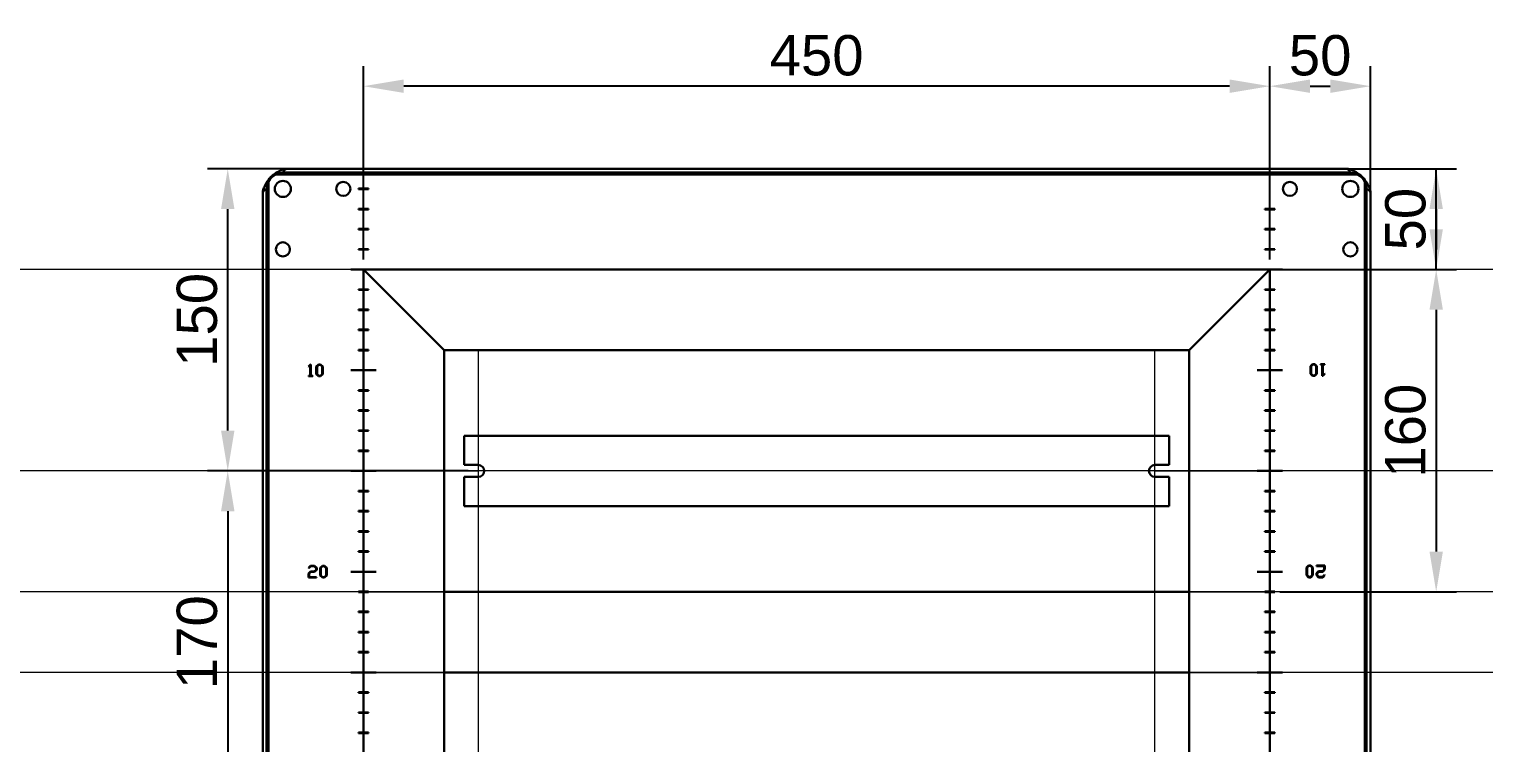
# Model space of a CAD drawing. Header units: millimetres. Extents: x 0 to 53000, y -591 to 24400.
# Drawn here: x 14228 to 14950, y 2887 to 3241 of the extents above; entities that cross this region are included whole.
import ezdxf

# ---------------------------------------------------------------- set-up
doc = ezdxf.new("R2010")
doc.units = ezdxf.units.MM
doc.layers.add('КК перф 40х60', color=6, linetype='Continuous', lineweight=30)
doc.layers.add('Основная', color=7, linetype='Continuous', lineweight=30)
doc.layers.add('Привязки', color=2, linetype='Continuous', lineweight=0, plot=False, transparency=0.8)
doc.layers.add('размеры', color=3, linetype='Continuous')
doc.styles.get("Standard").update_dxf_attribs({"font": 'arial.ttf'})
doc.dimstyles.new('ISO2', dxfattribs={"dimtxt": 20, "dimasz": 20, "dimexe": 10, "dimexo": 5, "dimgap": 5, "dimtad": 1, "dimdec": 4, "dimdsep": 46, "dimlunit": 6, "dimtxsty": 'Standard', "dimcen": 20, "dimadec": 0, "dimazin": 0, "dimtfac": 1, "dimtdec": 4, "dimtmove": 0, "dimatfit": 3, "dimfxl": 1, "dimtolj": 1, "dimtzin": 0, "dimarcsym": 0})

# ---------------------------------------------------------------- blocks, each defined once
blk = doc.blocks.new('*D424')
at = {"layer": 'Defpoints', "color": 0, "transparency": 16777216}
for p in [(14843.55, 3171.85), (14926.18, 3171.85), (14843.55, 3121.85)]:
    blk.add_point(p, dxfattribs=at)
at = {"layer": 'размеры', "color": 0, "lineweight": -2, "transparency": 16777216}
for p, q in [((14848.55, 3171.85), (14936.18, 3171.85)), ((14926.18, 3121.85), (14926.18, 3171.85)), ((14926.18, 3141.85), (14926.18, 3161.85)), ((14926.18, 3151.85), (14926.18, 3131.85)), ((14848.55, 3121.85), (14936.18, 3121.85))]:
    blk.add_line(p, q, dxfattribs=at)
at = {"layer": 'размеры', "color": 0, "transparency": 16777216}
for points in [[(14922.84, 3151.85), (14929.51, 3151.85), (14926.18, 3171.85)], [(14922.84, 3141.85), (14929.51, 3141.85), (14926.18, 3121.85)]]:
    blk.add_solid(points, dxfattribs=at)
at = {"layer": 'размеры', "color": 0, "transparency": 16777216, "insert": (14910.97, 3146.85), "char_height": 20, "attachment_point": 5, "rotation": 90}
blk.add_mtext('\\A1;50', dxfattribs=at)
blk = doc.blocks.new('*D425')
at = {"layer": 'Defpoints', "color": 0, "transparency": 16777216}
for p in [(14393.55, 3212.85), (14393.55, 3121.85), (14843.55, 3121.85)]:
    blk.add_point(p, dxfattribs=at)
at = {"layer": 'размеры', "color": 0, "lineweight": -2, "transparency": 16777216}
for p, q in [((14393.55, 3126.85), (14393.55, 3222.85)), ((14843.55, 3126.85), (14843.55, 3222.85)), ((14823.55, 3212.85), (14413.55, 3212.85))]:
    blk.add_line(p, q, dxfattribs=at)
at = {"layer": 'размеры', "color": 0, "transparency": 16777216}
for points in [[(14413.55, 3216.18), (14413.55, 3209.52), (14393.55, 3212.85)], [(14823.55, 3216.18), (14823.55, 3209.52), (14843.55, 3212.85)]]:
    blk.add_solid(points, dxfattribs=at)
at = {"layer": 'размеры', "color": 0, "transparency": 16777216, "insert": (14618.55, 3228.06), "char_height": 20, "attachment_point": 5, "rotation": 0}
blk.add_mtext('\\A1;450', dxfattribs=at)
blk = doc.blocks.new('*D426')
at = {"layer": 'Defpoints', "color": 0, "transparency": 16777216}
for p in [(14893.55, 3212.85), (14843.55, 3121.85), (14893.55, 3121.85)]:
    blk.add_point(p, dxfattribs=at)
at = {"layer": 'размеры', "color": 0, "lineweight": -2, "transparency": 16777216}
for p, q in [((14843.55, 3126.85), (14843.55, 3222.85)), ((14893.55, 3126.85), (14893.55, 3222.85)), ((14863.55, 3212.85), (14873.55, 3212.85))]:
    blk.add_line(p, q, dxfattribs=at)
at = {"layer": 'размеры', "color": 0, "transparency": 16777216}
for points in [[(14863.55, 3216.18), (14863.55, 3209.52), (14843.55, 3212.85)], [(14873.55, 3216.18), (14873.55, 3209.52), (14893.55, 3212.85)]]:
    blk.add_solid(points, dxfattribs=at)
at = {"layer": 'размеры', "color": 0, "transparency": 16777216, "insert": (14868.55, 3228.06), "char_height": 20, "attachment_point": 5}
blk.add_mtext('\\A1;50', dxfattribs=at)
blk = doc.blocks.new('*D427')
at = {"layer": 'Defpoints', "color": 0, "transparency": 16777216}
for p in [(14326.18, 3171.85), (14450.55, 3171.85), (14450.55, 3021.85)]:
    blk.add_point(p, dxfattribs=at)
at = {"layer": 'размеры', "color": 0, "lineweight": -2, "transparency": 16777216}
for p, q in [((14445.55, 3171.85), (14316.18, 3171.85)), ((14326.18, 3041.85), (14326.18, 3151.85)), ((14445.55, 3021.85), (14316.18, 3021.85))]:
    blk.add_line(p, q, dxfattribs=at)
at = {"layer": 'размеры', "color": 0, "transparency": 16777216}
for points in [[(14322.84, 3151.85), (14329.51, 3151.85), (14326.18, 3171.85)], [(14322.84, 3041.85), (14329.51, 3041.85), (14326.18, 3021.85)]]:
    blk.add_solid(points, dxfattribs=at)
at = {"layer": 'размеры', "color": 0, "transparency": 16777216, "insert": (14310.97, 3096.85), "char_height": 20, "attachment_point": 5, "rotation": 90}
blk.add_mtext('\\A1;150', dxfattribs=at)
blk = doc.blocks.new('*D428')
at = {"layer": 'Defpoints', "color": 0, "transparency": 16777216}
for p in [(14450.55, 3021.85), (14326.18, 2851.85), (14450.55, 2851.85)]:
    blk.add_point(p, dxfattribs=at)
at = {"layer": 'размеры', "color": 0, "lineweight": -2, "transparency": 16777216}
for p, q in [((14445.55, 3021.85), (14316.18, 3021.85)), ((14326.18, 3001.85), (14326.18, 2871.85)), ((14445.55, 2851.85), (14316.18, 2851.85))]:
    blk.add_line(p, q, dxfattribs=at)
at = {"layer": 'размеры', "color": 0, "transparency": 16777216}
for points in [[(14322.84, 3001.85), (14329.51, 3001.85), (14326.18, 3021.85)], [(14322.84, 2871.85), (14329.51, 2871.85), (14326.18, 2851.85)]]:
    blk.add_solid(points, dxfattribs=at)
at = {"layer": 'размеры', "color": 0, "transparency": 16777216, "insert": (14310.97, 2936.85), "char_height": 20, "attachment_point": 5, "rotation": 90}
blk.add_mtext('\\A1;170', dxfattribs=at)
blk = doc.blocks.new('*D430')
at = {"layer": 'Defpoints', "color": 0, "transparency": 16777216}
for p in [(14843.55, 3121.85), (14843.55, 2961.85), (14926.18, 2961.85)]:
    blk.add_point(p, dxfattribs=at)
at = {"layer": 'размеры', "color": 0, "lineweight": -2, "transparency": 16777216}
for p, q in [((14848.55, 3121.85), (14936.18, 3121.85)), ((14926.18, 3101.85), (14926.18, 2981.85)), ((14848.55, 2961.85), (14936.18, 2961.85))]:
    blk.add_line(p, q, dxfattribs=at)
at = {"layer": 'размеры', "color": 0, "transparency": 16777216}
for points in [[(14922.84, 3101.85), (14929.51, 3101.85), (14926.18, 3121.85)], [(14922.84, 2981.85), (14929.51, 2981.85), (14926.18, 2961.85)]]:
    blk.add_solid(points, dxfattribs=at)
at = {"layer": 'размеры', "color": 0, "transparency": 16777216, "insert": (14910.97, 3041.85), "char_height": 20, "attachment_point": 5, "rotation": 90}
blk.add_mtext('\\A1;160', dxfattribs=at)

msp = doc.modelspace()

# ---------------------------------------------------------------- linework, layer by layer
at = {"layer": 'КК перф 40х60'}
for p, q in [((14393.54714, 3121.84891), (14843.54715, 3121.84891)), ((14433.54715, 3081.84891), (14393.54714, 3121.84891)), ((14393.54715, 2471.8489), (14393.54715, 3121.84891)), ((14803.54715, 3081.84891), (14843.54715, 3121.84891)), ((14843.54715, 3121.84891), (14843.54715, 2471.8489)), ((14803.54715, 3081.84891), (14433.54715, 3081.84891)), ((14433.54715, 3081.84891), (14433.54715, 2511.8489)), ((14433.54715, 3081.84891), (14433.54715, 2891.84891)), ((14803.54715, 2511.84891), (14803.54715, 3081.84891)), ((14433.51416, 2961.8489), (14803.51416, 2961.8489)), ((14433.51416, 2921.8489), (14803.51416, 2921.8489))]:
    msp.add_line(p, q, dxfattribs=at)
at = {"layer": 'Основная', "linetype": 'Continuous'}
for p, q in [((14881.76082, 3171.8489), (14355.33349, 3171.8489)), ((14881.76082, 3171.8489), (14355.33349, 3171.8489)), ((14881.44715, 3171.8489), (14355.64716, 3171.8489)), ((14881.44715, 3171.8489), (14355.64716, 3171.8489)), ((14346.34716, 2427.52753), (14346.34716, 3166.17028)), ((14346.34716, 2427.52753), (14346.34716, 3166.17028)), ((14349.2258, 3169.04892), (14887.8685, 3169.04892)), ((14349.2258, 3169.04892), (14887.8685, 3169.04892)), ((14883.6842, 3169.94892), (14353.4101, 3169.94892)), ((14883.6842, 3169.94892), (14353.4101, 3169.94892)), ((14890.74714, 3166.17028), (14890.74714, 2427.52753)), ((14890.74714, 3166.17028), (14890.74714, 2427.52753)), ((14343.54714, 3160.06256), (14343.54714, 2433.63525)), ((14343.54714, 3160.06256), (14343.54714, 2433.63525)), ((14343.54714, 3159.74889), (14343.54714, 2433.94892)), ((14343.54714, 3159.74889), (14343.54714, 2433.94892)), ((14345.44716, 3161.98598), (14345.44716, 2431.71183)), ((14345.44716, 3161.98598), (14345.44716, 2431.71183)), ((14396.04715, 3161.99891), (14391.04714, 3161.99891)), ((14391.04714, 3161.99891), (14391.04714, 3161.69892)), ((14391.04714, 3161.69892), (14396.04715, 3161.69892)), ((14396.04715, 3161.69892), (14396.04715, 3161.99891)), ((14891.64714, 2431.71183), (14891.64714, 3161.98598)), ((14891.64714, 2431.71183), (14891.64714, 3161.98598)), ((14893.54716, 2433.63525), (14893.54716, 3160.06256)), ((14893.54716, 2433.63525), (14893.54716, 3160.06256)), ((14893.54716, 2433.94892), (14893.54716, 3159.74889)), ((14893.54716, 2433.94892), (14893.54716, 3159.74889)), ((14396.04715, 3151.99892), (14391.04714, 3151.99892)), ((14391.04714, 3151.99892), (14391.04714, 3151.6989)), ((14391.04714, 3151.6989), (14396.04715, 3151.6989)), ((14396.04715, 3151.6989), (14396.04715, 3151.99892)), ((14841.04715, 3151.99892), (14841.04715, 3151.6989)), ((14846.04716, 3151.99892), (14841.04715, 3151.99892)), ((14841.04715, 3151.6989), (14846.04716, 3151.6989)), ((14846.04716, 3151.6989), (14846.04716, 3151.99892)), ((14396.04715, 3141.9989), (14391.04714, 3141.9989)), ((14391.04714, 3141.9989), (14391.04714, 3141.69891)), ((14391.04714, 3141.69891), (14396.04715, 3141.69891)), ((14396.04715, 3141.69891), (14396.04715, 3141.9989)), ((14841.04715, 3141.9989), (14841.04715, 3141.69891)), ((14846.04716, 3141.9989), (14841.04715, 3141.9989)), ((14841.04715, 3141.69891), (14846.04716, 3141.69891)), ((14846.04716, 3141.69891), (14846.04716, 3141.9989)), ((14396.04715, 3131.99891), (14391.04714, 3131.99891)), ((14391.04714, 3131.99891), (14391.04714, 3131.69892)), ((14391.04714, 3131.69892), (14396.04715, 3131.69892)), ((14396.04715, 3131.69892), (14396.04715, 3131.99891)), ((14846.04716, 3131.99891), (14841.04715, 3131.99891)), ((14841.04715, 3131.99891), (14841.04715, 3131.69892)), ((14841.04715, 3131.69892), (14846.04716, 3131.69892)), ((14846.04716, 3131.69892), (14846.04716, 3131.99891)), ((14396.04715, 3111.9989), (14391.04714, 3111.9989)), ((14391.04714, 3111.9989), (14391.04714, 3111.69891)), ((14391.04714, 3111.69891), (14396.04715, 3111.69891)), ((14396.04715, 3111.69891), (14396.04715, 3111.9989)), ((14841.04715, 3111.9989), (14841.04715, 3111.69891)), ((14846.04716, 3111.9989), (14841.04715, 3111.9989)), ((14841.04715, 3111.69891), (14846.04716, 3111.69891)), ((14846.04716, 3111.69891), (14846.04716, 3111.9989)), ((14391.04714, 3101.99891), (14391.04714, 3101.69892)), ((14396.04715, 3101.99891), (14391.04714, 3101.99891)), ((14391.04714, 3101.69892), (14396.04715, 3101.69892)), ((14396.04715, 3101.69892), (14396.04715, 3101.99891)), ((14846.04716, 3101.99891), (14841.04715, 3101.99891)), ((14841.04715, 3101.99891), (14841.04715, 3101.69892)), ((14841.04715, 3101.69892), (14846.04716, 3101.69892)), ((14846.04716, 3101.69892), (14846.04716, 3101.99891)), ((14391.04714, 3091.99892), (14391.04714, 3091.6989)), ((14396.04715, 3091.99892), (14391.04714, 3091.99892)), ((14391.04714, 3091.6989), (14396.04715, 3091.6989)), ((14396.04715, 3091.6989), (14396.04715, 3091.99892)), ((14846.04716, 3091.99892), (14841.04715, 3091.99892)), ((14841.04715, 3091.99892), (14841.04715, 3091.6989)), ((14841.04715, 3091.6989), (14846.04716, 3091.6989)), ((14846.04716, 3091.6989), (14846.04716, 3091.99892)), ((14396.04715, 3081.9989), (14391.04714, 3081.9989)), ((14391.04714, 3081.9989), (14391.04714, 3081.69891)), ((14391.04714, 3081.69891), (14396.04715, 3081.69891)), ((14396.04715, 3081.69891), (14396.04715, 3081.9989)), ((14841.04715, 3081.9989), (14841.04715, 3081.69891)), ((14846.04716, 3081.9989), (14841.04715, 3081.9989)), ((14841.04715, 3081.69891), (14846.04716, 3081.69891)), ((14846.04716, 3081.69891), (14846.04716, 3081.9989)), ((14367.2228, 3074.76391), (14366.20382, 3073.73206)), ((14366.20382, 3073.73206), (14366.39921, 3073.56475)), ((14366.39921, 3073.56475), (14367.14209, 3074.40357)), ((14367.14209, 3074.40357), (14367.14209, 3069.12149)), ((14367.49072, 3074.76391), (14367.2228, 3074.76391)), ((14367.49072, 3069.12149), (14367.49072, 3074.76391)), ((14371.1946, 3074.76391), (14370.15691, 3073.73906)), ((14370.15691, 3073.73906), (14370.15691, 3069.86789)), ((14370.15691, 3069.86789), (14371.19226, 3068.84892)), ((14370.50904, 3073.65368), (14371.35487, 3074.50302)), ((14370.50904, 3069.90884), (14370.50904, 3073.65368)), ((14371.35371, 3069.06415), (14370.50904, 3069.90884)), ((14372.30484, 3074.76391), (14371.1946, 3074.76391)), ((14371.35487, 3074.50302), (14372.14456, 3074.50302)), ((14372.14456, 3074.50302), (14373.01263, 3073.63028)), ((14373.01263, 3069.93223), (14372.14572, 3069.06415)), ((14373.36593, 3073.71451), (14372.30484, 3074.76391)), ((14372.306, 3068.84892), (14373.36593, 3069.89129)), ((14373.01263, 3073.63028), (14373.01263, 3069.93223)), ((14373.36593, 3069.89129), (14373.36593, 3073.71451)), ((14864.7883, 3074.90174), (14863.72837, 3073.85938)), ((14863.72837, 3073.85938), (14863.72837, 3070.03615)), ((14863.72837, 3070.03615), (14864.78947, 3068.98676)), ((14864.08168, 3073.81843), (14864.94858, 3074.68648)), ((14864.08168, 3070.12038), (14864.08168, 3073.81843)), ((14864.94974, 3069.24764), (14864.08168, 3070.12038)), ((14865.90205, 3074.90174), (14864.7883, 3074.90174)), ((14864.94858, 3074.68648), (14865.74059, 3074.68648)), ((14866.58526, 3070.09698), (14865.73943, 3069.24764)), ((14865.74059, 3074.68648), (14866.58526, 3073.84182)), ((14865.89971, 3068.98676), (14866.93739, 3070.0116)), ((14866.93739, 3073.88277), (14865.90205, 3074.90174)), ((14866.58526, 3073.84182), (14866.58526, 3070.09698)), ((14866.93739, 3070.0116), (14866.93739, 3073.88277)), ((14868.71214, 3074.90174), (14868.71214, 3074.62917)), ((14870.84369, 3074.90174), (14868.71214, 3074.90174)), ((14868.71214, 3074.62917), (14869.60358, 3074.62917)), ((14869.60358, 3074.62917), (14869.60358, 3068.98676)), ((14869.87151, 3068.98676), (14870.89048, 3070.0186)), ((14869.95221, 3074.62917), (14870.84369, 3074.62917)), ((14869.95221, 3069.3471), (14869.95221, 3074.62917)), ((14870.69509, 3070.18591), (14869.95221, 3069.3471)), ((14870.89048, 3070.0186), (14870.69509, 3070.18591)), ((14870.84369, 3074.62917), (14870.84369, 3074.90174)), ((14366.25061, 3069.12149), (14366.25061, 3068.84892)), ((14367.14209, 3069.12149), (14366.25061, 3069.12149)), ((14366.25061, 3068.84892), (14368.38217, 3068.84892)), ((14368.38217, 3069.12149), (14367.49072, 3069.12149)), ((14368.38217, 3068.84892), (14368.38217, 3069.12149)), ((14371.19226, 3068.84892), (14372.306, 3068.84892)), ((14372.14572, 3069.06415), (14371.35371, 3069.06415)), ((14864.78947, 3068.98676), (14865.89971, 3068.98676)), ((14865.73943, 3069.24764), (14864.94974, 3069.24764)), ((14869.60358, 3068.98676), (14869.87151, 3068.98676)), ((14396.04715, 3061.99892), (14391.04714, 3061.99892)), ((14391.04714, 3061.99892), (14391.04714, 3061.6989)), ((14391.04714, 3061.6989), (14396.04715, 3061.6989)), ((14396.04715, 3061.6989), (14396.04715, 3061.99892)), ((14841.04715, 3061.99892), (14841.04715, 3061.6989)), ((14846.04716, 3061.99892), (14841.04715, 3061.99892)), ((14841.04715, 3061.6989), (14846.04716, 3061.6989)), ((14846.04716, 3061.6989), (14846.04716, 3061.99892)), ((14391.04714, 3051.99889), (14391.04714, 3051.6989)), ((14396.04715, 3051.99889), (14391.04714, 3051.99889)), ((14391.04714, 3051.6989), (14396.04715, 3051.6989)), ((14396.04715, 3051.6989), (14396.04715, 3051.99889)), ((14846.04716, 3051.99889), (14841.04715, 3051.99889)), ((14841.04715, 3051.99889), (14841.04715, 3051.6989)), ((14841.04715, 3051.6989), (14846.04716, 3051.6989)), ((14846.04716, 3051.6989), (14846.04716, 3051.99889)), ((14396.04715, 3041.9989), (14391.04714, 3041.9989)), ((14391.04714, 3041.9989), (14391.04714, 3041.6989)), ((14391.04714, 3041.6989), (14396.04715, 3041.6989)), ((14396.04715, 3041.6989), (14396.04715, 3041.9989)), ((14846.04716, 3041.9989), (14841.04715, 3041.9989)), ((14841.04715, 3041.9989), (14841.04715, 3041.6989)), ((14841.04715, 3041.6989), (14846.04716, 3041.6989)), ((14846.04716, 3041.6989), (14846.04716, 3041.9989)), ((14396.04715, 3031.9989), (14391.04714, 3031.9989)), ((14391.04714, 3031.9989), (14391.04714, 3031.69891)), ((14391.04714, 3031.69891), (14396.04715, 3031.69891)), ((14396.04715, 3031.69891), (14396.04715, 3031.9989)), ((14841.04715, 3031.9989), (14841.04715, 3031.69891)), ((14846.04716, 3031.9989), (14841.04715, 3031.9989)), ((14841.04715, 3031.69891), (14846.04716, 3031.69891)), ((14846.04716, 3031.69891), (14846.04716, 3031.9989)), ((14391.04714, 3011.9989), (14391.04714, 3011.6989)), ((14396.04715, 3011.9989), (14391.04714, 3011.9989)), ((14391.04714, 3011.6989), (14396.04715, 3011.6989)), ((14396.04715, 3011.6989), (14396.04715, 3011.9989)), ((14846.04716, 3011.9989), (14841.04715, 3011.9989)), ((14841.04715, 3011.9989), (14841.04715, 3011.6989)), ((14841.04715, 3011.6989), (14846.04716, 3011.6989)), ((14846.04716, 3011.6989), (14846.04716, 3011.9989)), ((14391.04714, 3001.9989), (14391.04714, 3001.69891)), ((14396.04715, 3001.9989), (14391.04714, 3001.9989)), ((14391.04714, 3001.69891), (14396.04715, 3001.69891)), ((14396.04715, 3001.69891), (14396.04715, 3001.9989)), ((14841.04715, 3001.9989), (14841.04715, 3001.69891)), ((14846.04716, 3001.9989), (14841.04715, 3001.9989)), ((14841.04715, 3001.69891), (14846.04716, 3001.69891)), ((14846.04716, 3001.69891), (14846.04716, 3001.9989)), ((14391.04714, 2991.99891), (14391.04714, 2991.6989)), ((14396.04715, 2991.99891), (14391.04714, 2991.99891)), ((14391.04714, 2991.6989), (14396.04715, 2991.6989)), ((14396.04715, 2991.6989), (14396.04715, 2991.99891)), ((14841.04715, 2991.99891), (14841.04715, 2991.6989)), ((14846.04716, 2991.99891), (14841.04715, 2991.99891)), ((14841.04715, 2991.6989), (14846.04716, 2991.6989)), ((14846.04716, 2991.6989), (14846.04716, 2991.99891)), ((14396.04715, 2981.9989), (14391.04714, 2981.9989)), ((14391.04714, 2981.9989), (14391.04714, 2981.69891)), ((14391.04714, 2981.69891), (14396.04715, 2981.69891)), ((14396.04715, 2981.69891), (14396.04715, 2981.9989)), ((14841.04715, 2981.9989), (14841.04715, 2981.69891)), ((14846.04716, 2981.9989), (14841.04715, 2981.9989)), ((14841.04715, 2981.69891), (14846.04716, 2981.69891)), ((14846.04716, 2981.69891), (14846.04716, 2981.9989)), ((14367.22631, 2971.97091), (14366.18862, 2970.94725)), ((14366.18862, 2970.94725), (14366.18862, 2968.8777)), ((14366.18862, 2968.8777), (14370.28442, 2968.8777)), ((14367.22515, 2974.7927), (14366.20382, 2973.76085)), ((14366.20382, 2973.76085), (14366.39802, 2973.59356)), ((14366.39802, 2973.59356), (14367.38659, 2974.52011)), ((14366.54074, 2970.86185), (14367.38423, 2971.69481)), ((14366.54074, 2969.15029), (14366.54074, 2970.86185)), ((14370.28442, 2969.15029), (14366.54074, 2969.15029)), ((14369.28884, 2974.7927), (14367.22515, 2974.7927)), ((14369.12739, 2971.97091), (14367.22631, 2971.97091)), ((14367.38423, 2971.69481), (14369.29, 2971.69481)), ((14367.38659, 2974.52011), (14369.12739, 2974.52011)), ((14369.12739, 2974.52011), (14369.99779, 2973.66024)), ((14369.99779, 2972.83078), (14369.12739, 2971.97091)), ((14370.34994, 2973.7433), (14369.28884, 2974.7927)), ((14369.29, 2971.69481), (14370.34994, 2972.74305)), ((14369.99779, 2973.66024), (14369.99779, 2972.83078)), ((14370.28442, 2968.8777), (14370.28442, 2969.15029)), ((14370.34994, 2972.74305), (14370.34994, 2973.7433)), ((14373.14131, 2974.7927), (14372.10361, 2973.76787)), ((14372.10361, 2973.76787), (14372.10361, 2969.89669)), ((14372.10361, 2969.89669), (14373.13897, 2968.8777)), ((14372.45576, 2973.68247), (14373.30159, 2974.53181)), ((14372.45576, 2969.93763), (14372.45576, 2973.68247)), ((14373.30041, 2969.09296), (14372.45576, 2969.93763)), ((14373.13897, 2968.8777), (14374.25272, 2968.8777)), ((14374.25154, 2974.7927), (14373.14131, 2974.7927)), ((14374.09244, 2969.09296), (14373.30041, 2969.09296)), ((14373.30159, 2974.53181), (14374.09126, 2974.53181)), ((14374.09126, 2974.53181), (14374.95933, 2973.65906)), ((14374.95933, 2969.96103), (14374.09244, 2969.09296)), ((14375.31264, 2973.7433), (14374.25154, 2974.7927)), ((14374.25272, 2968.8777), (14375.31264, 2969.92008)), ((14374.95933, 2973.65906), (14374.95933, 2969.96103)), ((14375.31264, 2969.92008), (14375.31264, 2973.7433)), ((14862.84159, 2974.93055), (14861.78167, 2973.88817)), ((14861.78167, 2973.88817), (14861.78167, 2970.06495)), ((14861.78167, 2970.06495), (14862.84276, 2969.01555)), ((14862.13497, 2973.84722), (14863.00186, 2974.71529)), ((14862.13497, 2970.14919), (14862.13497, 2973.84722)), ((14863.00304, 2969.27644), (14862.13497, 2970.14919)), ((14863.95533, 2974.93055), (14862.84159, 2974.93055)), ((14862.84276, 2969.01555), (14863.95299, 2969.01555)), ((14863.00186, 2974.71529), (14863.79389, 2974.71529)), ((14863.79271, 2969.27644), (14863.00304, 2969.27644)), ((14864.63855, 2970.12578), (14863.79271, 2969.27644)), ((14863.79389, 2974.71529), (14864.63855, 2973.87062)), ((14863.95299, 2969.01555), (14864.99069, 2970.04038)), ((14864.99069, 2973.91157), (14863.95533, 2974.93055)), ((14864.63855, 2973.87062), (14864.63855, 2970.12578)), ((14864.99069, 2970.04038), (14864.99069, 2973.91157)), ((14867.8043, 2972.11344), (14866.74436, 2971.0652)), ((14866.74436, 2971.0652), (14866.74436, 2970.06495)), ((14866.74436, 2970.06495), (14867.80546, 2969.01555)), ((14866.80988, 2974.93055), (14866.80988, 2974.65796)), ((14870.90568, 2974.93055), (14866.80988, 2974.93055)), ((14866.80988, 2974.65796), (14870.55356, 2974.65796)), ((14867.09651, 2970.97747), (14867.96691, 2971.83734)), ((14867.09651, 2970.14801), (14867.09651, 2970.97747)), ((14867.96691, 2969.28814), (14867.09651, 2970.14801)), ((14869.71007, 2972.11344), (14867.8043, 2972.11344)), ((14867.80546, 2969.01555), (14869.86915, 2969.01555)), ((14867.96691, 2971.83734), (14869.86799, 2971.83734)), ((14869.70771, 2969.28814), (14867.96691, 2969.28814)), ((14870.69629, 2970.21469), (14869.70771, 2969.28814)), ((14870.55356, 2972.9464), (14869.71007, 2972.11344)), ((14869.86799, 2971.83734), (14870.90568, 2972.861)), ((14869.86915, 2969.01555), (14870.89048, 2970.0474)), ((14870.55356, 2974.65796), (14870.55356, 2972.9464)), ((14870.89048, 2970.0474), (14870.69629, 2970.21469)), ((14870.90568, 2972.861), (14870.90568, 2974.93055)), ((14396.04715, 2961.99891), (14391.04714, 2961.99891)), ((14391.04714, 2961.99891), (14391.04714, 2961.6989)), ((14391.04714, 2961.6989), (14396.04715, 2961.6989)), ((14396.04715, 2961.6989), (14396.04715, 2961.99891)), ((14841.04715, 2961.99891), (14841.04715, 2961.6989)), ((14846.04716, 2961.99891), (14841.04715, 2961.99891)), ((14841.04715, 2961.6989), (14846.04716, 2961.6989)), ((14846.04716, 2961.6989), (14846.04716, 2961.99891)), ((14391.04714, 2951.9989), (14391.04714, 2951.69891)), ((14396.04715, 2951.9989), (14391.04714, 2951.9989)), ((14391.04714, 2951.69891), (14396.04715, 2951.69891)), ((14396.04715, 2951.69891), (14396.04715, 2951.9989)), ((14846.04716, 2951.9989), (14841.04715, 2951.9989)), ((14841.04715, 2951.9989), (14841.04715, 2951.69891)), ((14841.04715, 2951.69891), (14846.04716, 2951.69891)), ((14846.04716, 2951.69891), (14846.04716, 2951.9989)), ((14391.04714, 2941.99891), (14391.04714, 2941.69891)), ((14396.04715, 2941.99891), (14391.04714, 2941.99891)), ((14391.04714, 2941.69891), (14396.04715, 2941.69891)), ((14396.04715, 2941.69891), (14396.04715, 2941.99891)), ((14841.04715, 2941.99891), (14841.04715, 2941.69891)), ((14846.04716, 2941.99891), (14841.04715, 2941.99891)), ((14841.04715, 2941.69891), (14846.04716, 2941.69891)), ((14846.04716, 2941.69891), (14846.04716, 2941.99891)), ((14396.04715, 2931.99891), (14391.04714, 2931.99891)), ((14391.04714, 2931.99891), (14391.04714, 2931.6989)), ((14391.04714, 2931.6989), (14396.04715, 2931.6989)), ((14396.04715, 2931.6989), (14396.04715, 2931.99891)), ((14841.04715, 2931.99891), (14841.04715, 2931.6989)), ((14846.04716, 2931.99891), (14841.04715, 2931.99891)), ((14841.04715, 2931.6989), (14846.04716, 2931.6989)), ((14846.04716, 2931.6989), (14846.04716, 2931.99891)), ((14391.04714, 2911.9989), (14391.04714, 2911.6989)), ((14396.04715, 2911.9989), (14391.04714, 2911.9989)), ((14391.04714, 2911.6989), (14396.04715, 2911.6989)), ((14396.04715, 2911.6989), (14396.04715, 2911.9989)), ((14846.04716, 2911.9989), (14841.04715, 2911.9989)), ((14841.04715, 2911.9989), (14841.04715, 2911.6989)), ((14841.04715, 2911.6989), (14846.04716, 2911.6989)), ((14846.04716, 2911.6989), (14846.04716, 2911.9989)), ((14391.04714, 2901.9989), (14391.04714, 2901.69891)), ((14396.04715, 2901.9989), (14391.04714, 2901.9989)), ((14391.04714, 2901.69891), (14396.04715, 2901.69891)), ((14396.04715, 2901.69891), (14396.04715, 2901.9989)), ((14841.04715, 2901.9989), (14841.04715, 2901.69891)), ((14846.04716, 2901.9989), (14841.04715, 2901.9989)), ((14841.04715, 2901.69891), (14846.04716, 2901.69891)), ((14846.04716, 2901.69891), (14846.04716, 2901.9989)), ((14391.04714, 2891.99891), (14391.04714, 2891.69891)), ((14396.04715, 2891.99891), (14391.04714, 2891.99891)), ((14391.04714, 2891.69891), (14396.04715, 2891.69891)), ((14396.04715, 2891.69891), (14396.04715, 2891.99891)), ((14841.04715, 2891.99891), (14841.04715, 2891.69891)), ((14846.04716, 2891.99891), (14841.04715, 2891.99891)), ((14841.04715, 2891.69891), (14846.04716, 2891.69891)), ((14846.04716, 2891.69891), (14846.04716, 2891.99891))]:
    msp.add_line(p, q, dxfattribs=at)
at = {"layer": 'Основная'}
for p, q in [((14399.79715, 3121.84891), (14387.29715, 3121.84891)), ((14393.54714, 2796.8489), (14393.54714, 3121.84891)), ((14849.79715, 3121.84891), (14837.29715, 3121.84891)), ((14399.79715, 3071.8489), (14387.29715, 3071.8489)), ((14849.79715, 3071.8489), (14837.29715, 3071.8489)), ((14443.54715, 3039.34891), (14443.54715, 3024.84891)), ((14793.54715, 3039.3489), (14443.54715, 3039.34889)), ((14793.54715, 3039.3489), (14793.54715, 3024.8489)), ((14387.29715, 3021.84891), (14399.79715, 3021.84891)), ((14450.54714, 3024.84891), (14443.54715, 3024.84891)), ((14453.54714, 3021.84891), (14453.54714, 3021.84891)), ((14793.54715, 3024.8489), (14786.54714, 3024.8489)), ((14837.29715, 3021.84891), (14849.79715, 3021.84891)), ((14443.54715, 3018.84891), (14450.54714, 3018.84891)), ((14443.54715, 3004.34891), (14443.54715, 3018.84891)), ((14786.54714, 3018.8489), (14793.54715, 3018.8489)), ((14793.54715, 3018.8489), (14793.54715, 3004.3489)), ((14443.54715, 3004.34889), (14793.54715, 3004.34889)), ((14387.29715, 2971.8489), (14399.79715, 2971.8489)), ((14837.29715, 2971.8489), (14849.79715, 2971.8489)), ((14387.29715, 2921.8489), (14399.79715, 2921.8489)), ((14837.29715, 2921.8489), (14849.79715, 2921.8489))]:
    msp.add_line(p, q, dxfattribs=at)
at = {"layer": 'Основная', "linetype": 'Continuous'}
for centre, radius in [((14353.54715, 3161.8489), 4), ((14353.54715, 3161.8489), 4), ((14353.54715, 3161.8489), 4), ((14353.54715, 3161.8489), 4), ((14383.54715, 3161.8489), 3.5), ((14383.54715, 3161.8489), 3.5), ((14853.54715, 3161.8489), 3.5), ((14853.54715, 3161.8489), 3.5), ((14883.54715, 3161.8489), 4), ((14883.54715, 3161.8489), 4), ((14883.54715, 3161.8489), 4), ((14883.54715, 3161.8489), 4), ((14353.54715, 3131.8489), 3.5), ((14353.54715, 3131.8489), 3.5), ((14883.54715, 3131.8489), 3.5), ((14883.54715, 3131.8489), 3.5)]:
    msp.add_circle(centre, radius, dxfattribs=at)
for centre, radius, start, end in [((14353.54715, 3161.8489), 8, 94.96800905, 175.03199095), ((14353.54715, 3161.8489), 8, 94.96800905, 175.03199095), ((14353.25715, 3162.1389), 8, 120.25972336, 149.74027664), ((14353.25715, 3162.1389), 8, 120.25972336, 149.74027664), ((14352.68116, 3171.81134), 2, 274.96800905, 291.37482783), ((14352.68116, 3171.81134), 2, 274.96800905, 291.37482783), ((14884.41315, 3171.81134), 2, 248.62517217, 265.03199095), ((14884.41315, 3171.81134), 2, 248.62517217, 265.03199095), ((14883.54715, 3161.8489), 8, 4.96800905, 85.03199095), ((14883.54715, 3161.8489), 8, 4.96800905, 85.03199095), ((14883.83715, 3162.1389), 8, 30.25972336, 59.74027664), ((14883.83715, 3162.1389), 8, 30.25972336, 59.74027664), ((14343.58472, 3162.7149), 2, 338.62517217, 355.03199095), ((14343.58472, 3162.7149), 2, 338.62517217, 355.03199095), ((14893.50958, 3162.7149), 2, 184.96800905, 201.37482783), ((14893.50958, 3162.7149), 2, 184.96800905, 201.37482783)]:
    msp.add_arc(centre, radius, start, end, dxfattribs=at)
at = {"layer": 'Основная'}
for centre, start, end in [((14450.54714, 3021.84891), 0, 90), ((14450.54714, 3021.84891), 270, 0), ((14786.54714, 3021.8489), 90, 180), ((14786.54714, 3021.8489), 180, 270)]:
    msp.add_arc(centre, 3, start, end, dxfattribs=at)
at = {"layer": 'Основная', "linetype": 'Continuous'}
for points, knots in [([(14355.33349, 3171.8489), (14355.00523, 3171.82819), (14354.34925, 3171.78679), (14353.23795, 3171.43877), (14352.45346, 3170.99641), (14351.99715, 3170.7391)], [0, 0, 0, 0, 0.295274865, 0.590082953, 1, 1, 1, 1]), ([(14355.33349, 3171.8489), (14355.00523, 3171.82819), (14354.34925, 3171.78679), (14353.23795, 3171.43877), (14352.45346, 3170.99641), (14351.99715, 3170.7391)], [0, 0, 0, 0, 0.295274865, 0.590082953, 1, 1, 1, 1]), ([(14355.64716, 3171.8489), (14355.60129, 3171.84728), (14355.5325, 3171.84485), (14355.4408, 3171.82966), (14355.37206, 3171.81429), (14355.30329, 3171.79452), (14355.23458, 3171.77042), (14355.16582, 3171.7421), (14355.09706, 3171.70961), (14355.02832, 3171.67299), (14354.95955, 3171.6324), (14354.89084, 3171.58784), (14354.82207, 3171.5395), (14354.75334, 3171.48739), (14354.68456, 3171.43179), (14354.61586, 3171.37263), (14354.54709, 3171.31026), (14354.47833, 3171.24466), (14354.4096, 3171.17603), (14354.34082, 3171.10457), (14354.27211, 3171.03038), (14354.20336, 3170.95371), (14354.13459, 3170.8747), (14354.06585, 3170.79351), (14353.99708, 3170.71037), (14353.92838, 3170.62542), (14353.85961, 3170.53894), (14353.79085, 3170.45107), (14353.72211, 3170.36202), (14353.65335, 3170.27202), (14353.58462, 3170.18124), (14353.50354, 3170.07356), (14353.44536, 3169.99595), (14353.4101, 3169.94892)], [0, 0, 0, 0, 0.0614988422, 0.0922314064, 0.1229653291, 0.1536968056, 0.1844262973, 0.2151595788, 0.2458910705, 0.2766247967, 0.3073567022, 0.3380848296, 0.3688173631, 0.3995527939, 0.430283467, 0.4610134336, 0.4917435698, 0.5224748229, 0.5532114534, 0.5839424343, 0.6146728425, 0.6454058801, 0.6761354439, 0.7068685407, 0.7376011386, 0.7683327779, 0.7990635891, 0.8297940866, 0.8605288442, 0.8912621735, 0.9219889814, 0.9527258934, 1, 1, 1, 1]), ([(14355.64716, 3171.8489), (14355.60129, 3171.84728), (14355.5325, 3171.84485), (14355.4408, 3171.82966), (14355.37206, 3171.81429), (14355.30329, 3171.79452), (14355.23458, 3171.77042), (14355.16582, 3171.7421), (14355.09706, 3171.70961), (14355.02832, 3171.67299), (14354.95955, 3171.6324), (14354.89084, 3171.58784), (14354.82207, 3171.5395), (14354.75334, 3171.48739), (14354.68456, 3171.43179), (14354.61586, 3171.37263), (14354.54709, 3171.31026), (14354.47833, 3171.24466), (14354.4096, 3171.17603), (14354.34082, 3171.10457), (14354.27211, 3171.03038), (14354.20336, 3170.95371), (14354.13459, 3170.8747), (14354.06585, 3170.79351), (14353.99708, 3170.71037), (14353.92838, 3170.62542), (14353.85961, 3170.53894), (14353.79085, 3170.45107), (14353.72211, 3170.36202), (14353.65335, 3170.27202), (14353.58462, 3170.18124), (14353.50354, 3170.07356), (14353.44536, 3169.99595), (14353.4101, 3169.94892)], [0, 0, 0, 0, 0.0614988422, 0.0922314064, 0.1229653291, 0.1536968056, 0.1844262973, 0.2151595788, 0.2458910705, 0.2766247967, 0.3073567022, 0.3380848296, 0.3688173631, 0.3995527939, 0.430283467, 0.4610134336, 0.4917435698, 0.5224748229, 0.5532114534, 0.5839424343, 0.6146728425, 0.6454058801, 0.6761354439, 0.7068685407, 0.7376011386, 0.7683327779, 0.7990635891, 0.8297940866, 0.8605288442, 0.8912621735, 0.9219889814, 0.9527258934, 1, 1, 1, 1]), ([(14883.6842, 3169.94892), (14883.63833, 3170.01011), (14883.56954, 3170.10188), (14883.47787, 3170.22334), (14883.40913, 3170.31378), (14883.34037, 3170.40337), (14883.27161, 3170.49189), (14883.20285, 3170.57914), (14883.13415, 3170.66497), (14883.06536, 3170.74906), (14882.99664, 3170.83135), (14882.92787, 3170.91155), (14882.85912, 3170.9895), (14882.7904, 3171.06507), (14882.72164, 3171.13798), (14882.65289, 3171.20817), (14882.58414, 3171.2754), (14882.51537, 3171.33952), (14882.44666, 3171.40044), (14882.3779, 3171.45798), (14882.30915, 3171.51197), (14882.24038, 3171.56231), (14882.17168, 3171.60897), (14882.10291, 3171.65167), (14882.03417, 3171.69048), (14881.96541, 3171.72516), (14881.89665, 3171.75577), (14881.82793, 3171.78211), (14881.75917, 3171.8042), (14881.69042, 3171.82199), (14881.62167, 3171.83533), (14881.54058, 3171.8463), (14881.4824, 3171.84792), (14881.44715, 3171.8489)], [0, 0, 0, 0, 0.061497312, 0.0922201247, 0.1229569243, 0.1536903006, 0.1844210751, 0.2151543511, 0.2458846009, 0.2766126493, 0.3073502645, 0.3380817817, 0.3688151523, 0.3995443797, 0.4302754144, 0.4610095237, 0.4917417453, 0.5224730184, 0.5532012646, 0.583936492, 0.6146685132, 0.6453997904, 0.6761311233, 0.7068613112, 0.7375959304, 0.7683281876, 0.799061566, 0.8297894087, 0.8605210581, 0.8912540723, 0.9219874824, 0.9527210506, 1, 1, 1, 1]), ([(14883.6842, 3169.94892), (14883.63833, 3170.01011), (14883.56954, 3170.10188), (14883.47787, 3170.22334), (14883.40913, 3170.31378), (14883.34037, 3170.40337), (14883.27161, 3170.49189), (14883.20285, 3170.57914), (14883.13415, 3170.66497), (14883.06536, 3170.74906), (14882.99664, 3170.83135), (14882.92787, 3170.91155), (14882.85912, 3170.9895), (14882.7904, 3171.06507), (14882.72164, 3171.13798), (14882.65289, 3171.20817), (14882.58414, 3171.2754), (14882.51537, 3171.33952), (14882.44666, 3171.40044), (14882.3779, 3171.45798), (14882.30915, 3171.51197), (14882.24038, 3171.56231), (14882.17168, 3171.60897), (14882.10291, 3171.65167), (14882.03417, 3171.69048), (14881.96541, 3171.72516), (14881.89665, 3171.75577), (14881.82793, 3171.78211), (14881.75917, 3171.8042), (14881.69042, 3171.82199), (14881.62167, 3171.83533), (14881.54058, 3171.8463), (14881.4824, 3171.84792), (14881.44715, 3171.8489)], [0, 0, 0, 0, 0.061497312, 0.0922201247, 0.1229569243, 0.1536903006, 0.1844210751, 0.2151543511, 0.2458846009, 0.2766126493, 0.3073502645, 0.3380817817, 0.3688151523, 0.3995443797, 0.4302754144, 0.4610095237, 0.4917417453, 0.5224730184, 0.5532012646, 0.583936492, 0.6146685132, 0.6453997904, 0.6761311233, 0.7068613112, 0.7375959304, 0.7683281876, 0.799061566, 0.8297894087, 0.8605210581, 0.8912540723, 0.9219874824, 0.9527210506, 1, 1, 1, 1]), ([(14885.09716, 3170.7391), (14884.7689, 3170.92867), (14884.11292, 3171.30752), (14883.00162, 3171.74275), (14882.21713, 3171.80986), (14881.76082, 3171.8489)], [0, 0, 0, 0, 0.295273902, 0.590081419, 1, 1, 1, 1]), ([(14885.09716, 3170.7391), (14884.7689, 3170.92867), (14884.11292, 3171.30752), (14883.00162, 3171.74275), (14882.21713, 3171.80986), (14881.76082, 3171.8489)], [0, 0, 0, 0, 0.295273902, 0.590081419, 1, 1, 1, 1]), ([(14346.34716, 3166.17028), (14346.14606, 3165.93989), (14345.74395, 3165.47921), (14345.11135, 3164.58417), (14344.83081, 3163.85233), (14344.65698, 3163.3989)], [0, 0, 0, 0, 0.275666918, 0.551216233, 1, 1, 1, 1]), ([(14346.34716, 3166.17028), (14346.14606, 3165.93989), (14345.74395, 3165.47921), (14345.11135, 3164.58417), (14344.83081, 3163.85233), (14344.65698, 3163.3989)], [0, 0, 0, 0, 0.275666918, 0.551216233, 1, 1, 1, 1]), ([(14351.99715, 3170.7391), (14351.71747, 3170.63615), (14351.15795, 3170.43021), (14350.20534, 3169.90639), (14349.59989, 3169.37639), (14349.2258, 3169.04892)], [0, 0, 0, 0, 0.2763603285, 0.5528809945, 1, 1, 1, 1]), ([(14351.99715, 3170.7391), (14351.71747, 3170.63615), (14351.15795, 3170.43021), (14350.20534, 3169.90639), (14349.59989, 3169.37639), (14349.2258, 3169.04892)], [0, 0, 0, 0, 0.2763603285, 0.5528809945, 1, 1, 1, 1]), ([(14887.8685, 3169.04892), (14887.63812, 3169.25001), (14887.17745, 3169.65211), (14886.28242, 3170.2847), (14885.55059, 3170.56526), (14885.09716, 3170.7391)], [0, 0, 0, 0, 0.275656821, 0.551208631, 1, 1, 1, 1]), ([(14887.8685, 3169.04892), (14887.63812, 3169.25001), (14887.17745, 3169.65211), (14886.28242, 3170.2847), (14885.55059, 3170.56526), (14885.09716, 3170.7391)], [0, 0, 0, 0, 0.275656821, 0.551208631, 1, 1, 1, 1]), ([(14892.43732, 3163.3989), (14892.33439, 3163.67858), (14892.12846, 3164.2381), (14891.60463, 3165.19072), (14891.07462, 3165.79618), (14890.74714, 3166.17028)], [0, 0, 0, 0, 0.276354543, 0.552872634, 1, 1, 1, 1]), ([(14892.43732, 3163.3989), (14892.33439, 3163.67858), (14892.12846, 3164.2381), (14891.60463, 3165.19072), (14891.07462, 3165.79618), (14890.74714, 3166.17028)], [0, 0, 0, 0, 0.276354543, 0.552872634, 1, 1, 1, 1]), ([(14344.65698, 3163.3989), (14344.4674, 3163.07065), (14344.08852, 3162.41467), (14343.6533, 3161.30336), (14343.58619, 3160.51888), (14343.54714, 3160.06256)], [0, 0, 0, 0, 0.295276058, 0.590082674, 1, 1, 1, 1]), ([(14344.65698, 3163.3989), (14344.4674, 3163.07065), (14344.08852, 3162.41467), (14343.6533, 3161.30336), (14343.58619, 3160.51888), (14343.54714, 3160.06256)], [0, 0, 0, 0, 0.295276058, 0.590082674, 1, 1, 1, 1]), ([(14345.44716, 3161.98598), (14345.38597, 3161.94011), (14345.29419, 3161.87132), (14345.17273, 3161.77962), (14345.08227, 3161.71088), (14344.99269, 3161.64212), (14344.90415, 3161.57339), (14344.8169, 3161.50463), (14344.73109, 3161.43589), (14344.64698, 3161.36712), (14344.56473, 3161.29837), (14344.48451, 3161.22962), (14344.40653, 3161.1609), (14344.33099, 3161.09215), (14344.25807, 3161.02339), (14344.18789, 3160.95464), (14344.12064, 3160.88592), (14344.05653, 3160.81715), (14343.99561, 3160.74841), (14343.93811, 3160.67964), (14343.88408, 3160.6109), (14343.83372, 3160.54217), (14343.78713, 3160.47342), (14343.74436, 3160.40467), (14343.70563, 3160.33591), (14343.67087, 3160.26716), (14343.64033, 3160.19843), (14343.61393, 3160.12968), (14343.59185, 3160.06092), (14343.57406, 3159.99217), (14343.56072, 3159.92341), (14343.54975, 3159.84236), (14343.54813, 3159.78417), (14343.54714, 3159.74889)], [0, 0, 0, 0, 0.061496703, 0.092230351, 0.122966846, 0.153699918, 0.184425596, 0.215158567, 0.245893305, 0.276621049, 0.307352626, 0.338089429, 0.368817703, 0.399551418, 0.430282148, 0.461015953, 0.491743078, 0.522474047, 0.553206781, 0.583937695, 0.614673175, 0.645399355, 0.676131928, 0.70686479, 0.737596402, 0.768330775, 0.799056925, 0.829791094, 0.860522439, 0.891255148, 0.921988254, 0.952716725, 1, 1, 1, 1]), ([(14345.44716, 3161.98598), (14345.38597, 3161.94011), (14345.29419, 3161.87132), (14345.17273, 3161.77962), (14345.08227, 3161.71088), (14344.99269, 3161.64212), (14344.90415, 3161.57339), (14344.8169, 3161.50463), (14344.73109, 3161.43589), (14344.64698, 3161.36712), (14344.56473, 3161.29837), (14344.48451, 3161.22962), (14344.40653, 3161.1609), (14344.33099, 3161.09215), (14344.25807, 3161.02339), (14344.18789, 3160.95464), (14344.12064, 3160.88592), (14344.05653, 3160.81715), (14343.99561, 3160.74841), (14343.93811, 3160.67964), (14343.88408, 3160.6109), (14343.83372, 3160.54217), (14343.78713, 3160.47342), (14343.74436, 3160.40467), (14343.70563, 3160.33591), (14343.67087, 3160.26716), (14343.64033, 3160.19843), (14343.61393, 3160.12968), (14343.59185, 3160.06092), (14343.57406, 3159.99217), (14343.56072, 3159.92341), (14343.54975, 3159.84236), (14343.54813, 3159.78417), (14343.54714, 3159.74889)], [0, 0, 0, 0, 0.061496703, 0.092230351, 0.122966846, 0.153699918, 0.184425596, 0.215158567, 0.245893305, 0.276621049, 0.307352626, 0.338089429, 0.368817703, 0.399551418, 0.430282148, 0.461015953, 0.491743078, 0.522474047, 0.553206781, 0.583937695, 0.614673175, 0.645399355, 0.676131928, 0.70686479, 0.737596402, 0.768330775, 0.799056925, 0.829791094, 0.860522439, 0.891255148, 0.921988254, 0.952716725, 1, 1, 1, 1]), ([(14893.54716, 3159.74889), (14893.54551, 3159.79476), (14893.54305, 3159.86355), (14893.52792, 3159.95525), (14893.51254, 3160.02399), (14893.49277, 3160.09276), (14893.46867, 3160.16147), (14893.44036, 3160.23023), (14893.40786, 3160.29899), (14893.37124, 3160.36774), (14893.33065, 3160.43649), (14893.2861, 3160.50525), (14893.23774, 3160.57397), (14893.18565, 3160.64272), (14893.13003, 3160.71148), (14893.0709, 3160.78024), (14893.00847, 3160.84895), (14892.94288, 3160.91771), (14892.87428, 3160.98646), (14892.80281, 3161.05522), (14892.72864, 3161.12397), (14892.65195, 3161.1927), (14892.57292, 3161.26145), (14892.49174, 3161.33019), (14892.40861, 3161.39897), (14892.32369, 3161.4677), (14892.23718, 3161.53644), (14892.1493, 3161.60518), (14892.06027, 3161.67395), (14891.97026, 3161.7427), (14891.87949, 3161.81145), (14891.77179, 3161.89252), (14891.69418, 3161.95071), (14891.64714, 3161.98598)], [0, 0, 0, 0, 0.061498543, 0.092230034, 0.122963653, 0.153694826, 0.184424014, 0.215156992, 0.24588818, 0.276621602, 0.307353204, 0.33808582, 0.368813257, 0.399548385, 0.430278754, 0.461013209, 0.491742599, 0.522473549, 0.553205094, 0.583935771, 0.614670668, 0.645398609, 0.676133376, 0.706866169, 0.737592669, 0.768328797, 0.799054511, 0.829790829, 0.860519078, 0.891252103, 0.921989725, 0.952715178, 1, 1, 1, 1]), ([(14893.54716, 3159.74889), (14893.54551, 3159.79476), (14893.54305, 3159.86355), (14893.52792, 3159.95525), (14893.51254, 3160.02399), (14893.49277, 3160.09276), (14893.46867, 3160.16147), (14893.44036, 3160.23023), (14893.40786, 3160.29899), (14893.37124, 3160.36774), (14893.33065, 3160.43649), (14893.2861, 3160.50525), (14893.23774, 3160.57397), (14893.18565, 3160.64272), (14893.13003, 3160.71148), (14893.0709, 3160.78024), (14893.00847, 3160.84895), (14892.94288, 3160.91771), (14892.87428, 3160.98646), (14892.80281, 3161.05522), (14892.72864, 3161.12397), (14892.65195, 3161.1927), (14892.57292, 3161.26145), (14892.49174, 3161.33019), (14892.40861, 3161.39897), (14892.32369, 3161.4677), (14892.23718, 3161.53644), (14892.1493, 3161.60518), (14892.06027, 3161.67395), (14891.97026, 3161.7427), (14891.87949, 3161.81145), (14891.77179, 3161.89252), (14891.69418, 3161.95071), (14891.64714, 3161.98598)], [0, 0, 0, 0, 0.061498543, 0.092230034, 0.122963653, 0.153694826, 0.184424014, 0.215156992, 0.24588818, 0.276621602, 0.307353204, 0.33808582, 0.368813257, 0.399548385, 0.430278754, 0.461013209, 0.491742599, 0.522473549, 0.553205094, 0.583935771, 0.614670668, 0.645398609, 0.676133376, 0.706866169, 0.737592669, 0.768328797, 0.799054511, 0.829790829, 0.860519078, 0.891252103, 0.921989725, 0.952715178, 1, 1, 1, 1]), ([(14893.54716, 3160.06256), (14893.52644, 3160.39081), (14893.48504, 3161.0468), (14893.13703, 3162.1581), (14892.69464, 3162.94259), (14892.43732, 3163.3989)], [0, 0, 0, 0, 0.295274012, 0.590081249, 1, 1, 1, 1]), ([(14893.54716, 3160.06256), (14893.52644, 3160.39081), (14893.48504, 3161.0468), (14893.13703, 3162.1581), (14892.69464, 3162.94259), (14892.43732, 3163.3989)], [0, 0, 0, 0, 0.295274012, 0.590081249, 1, 1, 1, 1])]:
    msp.add_open_spline(points, degree=3, knots=knots, dxfattribs=at)
at = {"layer": 'Привязки'}
for p, q in [((16279.31202, 3121.84891), (13378.18473, 3121.84891)), ((14450.54714, 3081.84891), (14450.54714, 2471.8489)), ((14786.54716, 3021.84891), (14786.54716, 3081.84891)), ((16279.31202, 3021.84891), (13378.18473, 3021.84891)), ((14399.79715, 3021.84891), (14450.54714, 3021.84891)), ((14786.54714, 3021.84891), (14837.29715, 3021.84891)), ((14786.54714, 2851.8489), (14786.54716, 3021.84891)), ((16279.31202, 2961.8489), (13378.18473, 2961.8489)), ((14396.04715, 2961.8489), (14841.04715, 2961.8489)), ((16279.31202, 2921.8489), (13378.18473, 2921.8489)), ((14399.79715, 2921.8489), (14837.29715, 2921.8489))]:
    msp.add_line(p, q, dxfattribs=at)

# ---------------------------------------------------------------- dimensions: what is measured, and where the dimension line sits
at = {"layer": 'размеры'}
dim = msp.add_aligned_dim(p1=(14843.54715, 3121.84891), p2=(14393.54715, 3121.8489), distance=-91.00001, dimstyle='ISO2', dxfattribs=at)
dim.commit()
dim.dimension.update_dxf_attribs({"geometry": '*D425', "text_midpoint": (14618.54715, 3228.06037)})
dim = msp.add_linear_dim(base=(14893.54716, 3212.84891), p1=(14843.54715, 3121.84891), p2=(14893.54716, 3121.84891), dimstyle='ISO2', dxfattribs=at)
dim.commit()
dim.dimension.update_dxf_attribs({"geometry": '*D426', "text_midpoint": (14868.54715, 3228.06037)})
for base, p1, p2, picture, middle in [((14326.1783, 3171.8489), (14450.54714, 3021.84891), (14450.54714, 3171.8489), '*D427', (14310.96684, 3096.84891)), ((14926.1783, 3171.8489), (14843.54715, 3121.84891), (14843.54715, 3171.8489), '*D424', (14910.96684, 3146.84891)), ((14926.1783, 2961.8489), (14843.54715, 3121.84891), (14843.54715, 2961.8489), '*D430', (14910.96684, 3041.84891)), ((14326.1783, 2851.8489), (14450.54714, 3021.84891), (14450.54714, 2851.8489), '*D428', (14310.96684, 2936.84891))]:
    dim = msp.add_linear_dim(base=base, p1=p1, p2=p2, angle=90, dimstyle='ISO2', dxfattribs=at)
    dim.commit()
    dim.dimension.update_dxf_attribs({"geometry": picture, "text_midpoint": middle})

doc.saveas('drawing.dxf')
